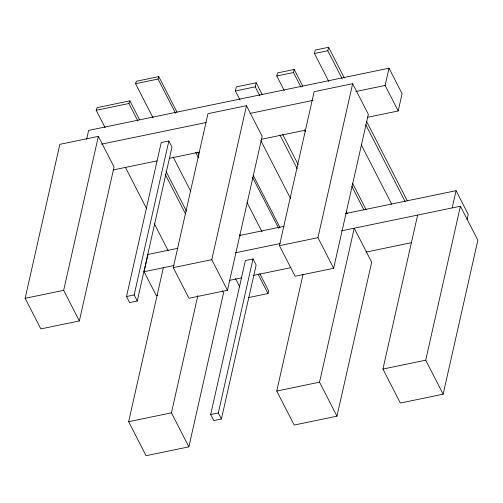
<?xml version="1.0" encoding="UTF-8"?>
<svg xmlns="http://www.w3.org/2000/svg" width="503" height="503" viewBox="0 0 503 503"><rect width="100%" height="100%" fill="white"/><g stroke="black" fill="none" stroke-linecap="round" stroke-linejoin="round"><path stroke-width="0.75" d="M328.78 81.436L314.469 53.525L315.243 50.061L328.597 47.295L344.341 78.003M342.128 78.675L327.818 50.759L328.597 47.295M25.15 298.31L59.851 144.336L98.362 136.363L114.049 166.971L79.355 320.939L40.837 328.912L25.15 298.31L63.661 290.338L98.362 136.363M86.598 139.4L88.622 130.403L389.02 68.207L402.092 93.709L398.206 110.956L367.479 117.318M126.517 296.531L161.212 142.563L168.851 140.978L171.963 147.052L137.262 301.02L129.629 302.605L126.517 296.531L134.156 294.953L168.851 140.978M157.823 295.204L156.288 295.519L144.084 271.714L147.97 254.474L177.936 248.268M222.496 290.791L223.565 292.872L188.864 446.846L146.077 455.705L128.642 421.703L163.343 267.728M173.265 267.64L207.965 113.672L246.476 105.699L262.164 136.3L227.463 290.275L188.952 298.248L173.265 267.64L211.776 259.667L246.476 105.699M188.864 446.846L171.435 412.837L197.842 295.638M210.669 414.522L245.37 260.554L253.009 258.97L256.121 265.043L221.421 419.012L213.781 420.596L210.669 414.522L218.308 412.944L253.009 258.97M279.435 245.659L314.136 91.691L352.647 83.712L368.334 114.319L333.64 268.288L295.123 276.266L279.435 245.659L317.946 237.686L352.647 83.712M336.979 416.176L319.543 382.173L354.244 228.205L371.679 262.208L336.979 416.176L294.186 425.041L276.757 391.032L302.995 274.6M398.206 110.956L385.135 85.453L389.02 68.207M341.543 230.833L460.415 206.217L477.85 240.227L443.149 394.195L400.363 403.054L382.928 369.051L417.628 215.077M452.178 207.921L456.064 190.681L345.429 213.586M443.149 394.195L425.72 360.192L460.415 206.217M467.086 219.729L468.268 214.485L456.064 190.681M284.308 90.628L276.795 75.972L277.524 72.91L294.211 69.452L302.8 86.202M301.001 87.17L293.488 72.514L294.211 69.452M240.044 100.034L235.385 90.949L236.353 86.887L256.209 82.775L262.302 94.658M259.9 95.922L255.247 86.837L256.209 82.775M153.113 117.941L135.565 83.705L136.326 81.26L158.797 76.607L177.062 112.244M175.585 113.288L158.03 79.053L158.797 76.607M248.526 297.581L267.998 293.551L268.759 291.111L259.806 273.645M105.133 127.756L96.18 110.289L97.154 107.629L129.893 100.852L139.564 119.72M137.872 120.978L128.919 103.511L129.893 100.852M135.565 83.705L158.03 79.053M314.469 53.525L327.818 50.759M96.18 110.289L128.919 103.511M276.795 75.972L293.488 72.514M235.385 90.949L255.247 86.837M101.644 144.147L206.123 122.512M249.916 113.445L312.916 100.405M355.942 91.496L385.135 85.453M113.181 169.97L156.974 160.903M169.266 158.357L199.226 152.157M261.453 139.268L305.246 130.202M239.403 235.542L283.962 226.312M144.084 271.714L174.051 265.515M235.517 252.783L280.077 243.559M229.28 280.41L241.572 277.863M253.097 275.474L290.74 267.678M366.039 252.091L411.372 242.704M128.642 421.703L171.435 412.837M276.757 391.032L319.543 382.173M382.928 369.051L425.72 360.192M366.524 121.267L407.311 200.829M365.744 124.731L405.097 201.502M361.336 144.946L391.749 204.268M352.521 183.199L366.115 209.713M351.798 186.261L363.965 209.984M304.34 129.705L305.415 131.799M346.196 211.348L347.271 213.442M282.724 134.496L298.134 164.556M279.97 135.062L297.166 168.612M317.946 237.686L333.64 268.288M260.831 140.576L290.571 198.584M253.172 175.251L280.001 227.582M252.607 177.433L278.719 228.368M247.004 202.52L262.032 231.826M197.478 152.069L198.911 154.861M239.749 234.517L240.465 235.913M195.642 152.415L198.509 158.005M258.328 274.688L267.998 293.551M173.177 157.068L190.725 191.303M235.505 278.643L239.799 287.024M211.776 259.667L227.463 290.275M166.065 171.422L186.487 211.241M165.097 174.076L185.513 213.901M125.549 167.581L146.687 208.802M154.207 223.477L168.178 250.72M218.308 412.944L221.421 419.012M134.156 294.953L137.262 301.02M63.661 290.338L79.355 320.939"/></g></svg>
